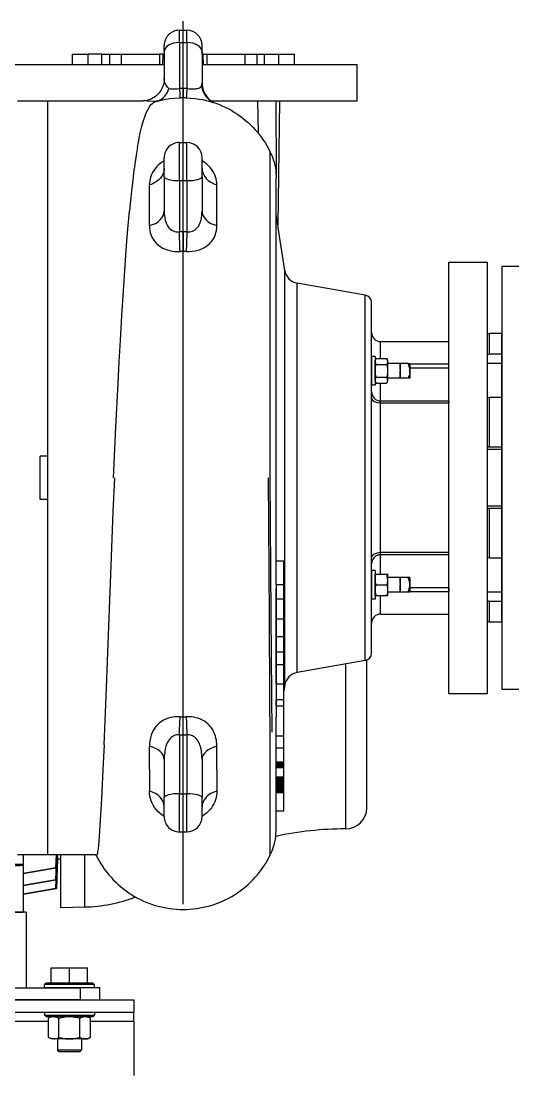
# Model space of a CAD drawing. Header units: metres. Extents: x 0 to 63075, y 0 to 44550.
# Drawn here: x 36518 to 36843, y 29824 to 30519 of the extents above; entities that cross this region are included whole.
import ezdxf

# ---------------------------------------------------------------- set-up
doc = ezdxf.new("R2010")
doc.units = ezdxf.units.M
doc.header["$LTSCALE"] = 75
doc.layers.add('SDM', color=7, linetype='Continuous')
doc.layers.add('SL1', color=8, linetype='Continuous')

# ---------------------------------------------------------------- blocks, each defined once
blk = doc.blocks.new('A$C24fbfe94')
at = {"layer": 'SL1', "ltscale": 100}
blk.add_line((3249.68, 553.07), (3249.68, 1136.64), dxfattribs=at)
at = {"layer": 'SL1'}
for p, q in [((3247.18, 1122.43), (3247.18, 1130.54)), ((3247.18, 1130.54), (3252.18, 1130.54)), ((3252.18, 1122.43), (3252.18, 1130.54)), ((3237.18, 1116.48), (3237.18, 1120.54)), ((3247.18, 1122.43), (3252.18, 1122.43)), ((3247.18, 1122.43), (3247.18, 1091.96)), ((3252.18, 1122.43), (3252.18, 1091.96)), ((3262.18, 1114.52), (3262.18, 1120.54)), ((3176.32, 1114.82), (3176.32, 1107.82)), ((3176.32, 1114.82), (3186.78, 1114.82)), ((3186.78, 1114.82), (3186.78, 1107.82)), ((3196.01, 1114.82), (3186.78, 1114.82)), ((3195.87, 1107.8), (3196.01, 1114.82)), ((3196.01, 1114.82), (3201.07, 1114.82)), ((3201.07, 1114.82), (3200.95, 1107.8)), ((3201.07, 1114.82), (3211.07, 1114.82)), ((3208.84, 1114.82), (3208.84, 1107.82)), ((3208.84, 1114.82), (3234.09, 1114.82)), ((3234.09, 1114.82), (3234.09, 1107.82)), ((3236.38, 1114.82), (3234.09, 1114.82)), ((3236.34, 1107.8), (3236.38, 1114.82)), ((3236.38, 1114.82), (3237.18, 1114.82)), ((3237.18, 1116.48), (3237.18, 1098.62)), ((3262.18, 1116.48), (3262.18, 1095.75)), ((3262.18, 1114.82), (3262.99, 1114.82)), ((3262.99, 1114.82), (3265.28, 1114.82)), ((3263.03, 1107.8), (3262.99, 1114.82)), ((3265.28, 1114.82), (3265.28, 1107.82)), ((3265.28, 1114.82), (3290.53, 1114.82)), ((3290.53, 1114.82), (3290.53, 1107.82)), ((3290.53, 1114.82), (3298.3, 1114.82)), ((3298.3, 1114.82), (3303.36, 1114.82)), ((3298.3, 1114.82), (3298.41, 1107.8)), ((3303.36, 1114.82), (3312.58, 1114.82)), ((3303.5, 1107.8), (3303.36, 1114.82)), ((3312.58, 1114.82), (3323.05, 1114.82)), ((3312.58, 1114.82), (3312.58, 1107.82)), ((3323.05, 1114.82), (3323.05, 1107.82)), ((3323.05, 1114.82), (3323.05, 1107.82)), ((3237.18, 1107.8), (3134.68, 1107.8)), ((3176.32, 1107.82), (3176.33, 1107.8)), ((3176.32, 1107.82), (3186.78, 1107.82)), ((3186.78, 1107.82), (3186.79, 1107.8)), ((3208.84, 1107.82), (3208.84, 1107.8)), ((3208.84, 1107.82), (3234.09, 1107.82)), ((3234.09, 1107.82), (3234.09, 1107.8)), ((3364.68, 1107.8), (3262.18, 1107.8)), ((3265.28, 1107.82), (3265.28, 1107.8)), ((3265.28, 1107.82), (3290.53, 1107.82)), ((3290.53, 1107.82), (3290.53, 1107.8)), ((3312.58, 1107.82), (3323.05, 1107.82)), ((3312.58, 1107.82), (3312.58, 1107.8)), ((3323.05, 1107.82), (3323.04, 1107.8)), ((3323.05, 1107.82), (3323.04, 1107.8)), ((3364.68, 1083.8), (3364.68, 1107.8)), ((3249.68, 1092), (3249.68, 1085.93)), ((3140.18, 1083.82), (3160.18, 1083.82)), ((3160.18, 1053.34), (3160.18, 1083.82)), ((3160.18, 1053.34), (3160.18, 1083.82)), ((3160.18, 1083.82), (3223.6, 1083.82)), ((3231.81, 1083.5), (3232.83, 1083.8)), ((3364.68, 1083.8), (3268.17, 1083.8)), ((3298.81, 1083.8), (3299.16, 1062.68)), ((3311, 1083.8), (3311.06, 1035.71)), ((3313.28, 1083.8), (3312.2, 1002.08)), ((3160.18, 849.11), (3160.18, 1053.34)), ((3160.18, 585.82), (3160.18, 1053.34)), ((3247.18, 1031.17), (3247.18, 1056.35)), ((3247.18, 1056.35), (3252.18, 1056.35)), ((3252.18, 1031.17), (3252.18, 1056.35)), ((3307.28, 992.79), (3307.28, 1049.99)), ((3237.18, 1036.35), (3237.18, 1046.35)), ((3262.18, 1036.35), (3262.18, 1046.35)), ((3262.18, 1036.35), (3262.18, 1046)), ((3237.18, 1039.38), (3237.18, 1039.38)), ((3237.18, 1033.76), (3237.18, 1036.35)), ((3262.18, 1039.38), (3262.18, 1039.38)), ((3262.18, 1033.76), (3262.18, 1036.35)), ((3262.18, 1033.76), (3262.18, 1036.35)), ((3237.18, 1033.76), (3237.18, 1011.02)), ((3247.18, 1031.17), (3252.18, 1031.17)), ((3247.18, 1031.17), (3247.18, 997.36)), ((3252.18, 1031.17), (3252.18, 997.36)), ((3262.18, 1033.76), (3262.18, 1011.02)), ((3311.18, 980.77), (3311.18, 1033.01)), ((3227.4, 1015.48), (3227.4, 1028.32)), ((3271.97, 1015.48), (3271.97, 1028.32)), ((3227.4, 1001.44), (3227.4, 1015.48)), ((3271.97, 1001.44), (3271.97, 1015.48)), ((3311.4, 1007.32), (3311.18, 1008.76)), ((3316.8, 971.84), (3311.4, 1007.32)), ((3249.68, 997.41), (3249.68, 984.44)), ((3307.28, 834.82), (3307.28, 992.79)), ((3311.18, 834.82), (3311.18, 980.77)), ((3425.31, 834.82), (3425.31, 977.32)), ((3425.31, 977.32), (3450.81, 977.32)), ((3450.81, 834.82), (3450.81, 977.32)), ((3316.8, 955.07), (3316.8, 971.84)), ((3324.95, 947.75), (3324.95, 963.5)), ((3370.05, 955.55), (3324.95, 963.5)), ((3316.8, 697.8), (3316.8, 955.07)), ((3370.05, 940.77), (3370.05, 955.55)), ((3324.95, 706.14), (3324.95, 947.75)), ((3374.18, 936.45), (3374.18, 950.62)), ((3370.05, 714.09), (3370.05, 940.77)), ((3374.18, 719.02), (3374.18, 936.45)), ((3380.18, 913.8), (3380.18, 924.82)), ((3380.18, 924.82), (3425.31, 924.82)), ((3452.18, 930.19), (3450.81, 929.7)), ((3452.18, 930.19), (3450.81, 929.7)), ((3460.18, 930.19), (3452.18, 930.19)), ((3452.18, 916.59), (3452.18, 930.19)), ((3460.18, 930.19), (3452.18, 930.19)), ((3460.18, 916.59), (3460.18, 930.19)), ((3376.48, 915.06), (3374.18, 915.06)), ((3374.18, 915.06), (3374.18, 896.01)), ((3376.48, 915.06), (3376.48, 896.01)), ((3376.48, 911.78), (3376.5, 911.8)), ((3376.48, 898.41), (3376.48, 911.78)), ((3377.13, 913.77), (3384.17, 913.77)), ((3380.18, 913.77), (3380.18, 913.8)), ((3384.82, 911.78), (3384.81, 911.8)), ((3384.82, 899.28), (3384.82, 912.65)), ((3452.18, 916.59), (3450.81, 916.17)), ((3460.18, 916.59), (3452.18, 916.59)), ((3460.18, 910.3), (3460.18, 916.59)), ((3377.13, 909.65), (3384.17, 909.65)), ((3393.03, 910.29), (3384.82, 910.29)), ((3393.03, 910.29), (3393.03, 905.53)), ((3393.13, 910.29), (3393.03, 910.29)), ((3393.03, 905.53), (3393.03, 900.77)), ((3393.13, 906.51), (3393.13, 910.29)), ((3398.33, 910.29), (3393.13, 910.29)), ((3393.13, 900.77), (3393.13, 904.55)), ((3398.33, 910.29), (3399.47, 910.29)), ((3399.48, 910.27), (3399.47, 910.29)), ((3399.48, 910.27), (3399.48, 904.2)), ((3425.18, 910.02), (3399.48, 910.02)), ((3425.18, 907.26), (3399.48, 907.26)), ((3399.48, 904.2), (3399.48, 900.8)), ((3425.31, 910.02), (3425.18, 910.02)), ((3425.18, 907.26), (3425.18, 910.02)), ((3425.18, 899.9), (3425.18, 907.26)), ((3425.31, 907.25), (3425.18, 907.26)), ((3460.18, 910.3), (3450.81, 910.3)), ((3460.18, 887.72), (3460.18, 910.3)), ((3376.48, 899.28), (3376.5, 899.27)), ((3377.13, 901.41), (3384.17, 901.41)), ((3377.13, 897.29), (3384.17, 897.29)), ((3380.18, 885.62), (3380.18, 897.29)), ((3384.82, 899.28), (3384.81, 899.27)), ((3393.03, 900.77), (3384.82, 900.77)), ((3393.13, 900.77), (3393.03, 900.77)), ((3398.33, 900.77), (3393.13, 900.77)), ((3399.47, 900.77), (3398.33, 900.77)), ((3399.48, 900.8), (3399.47, 900.77)), ((3425.18, 885.62), (3425.18, 899.9)), ((3376.48, 896.01), (3374.18, 896.01)), ((3380.18, 884.26), (3380.18, 885.62)), ((3380.18, 885.62), (3425.18, 885.62)), ((3380.18, 884.26), (3425.18, 884.26)), ((3380.18, 785.38), (3380.18, 884.26)), ((3425.18, 885.62), (3425.18, 884.26)), ((3425.18, 885.62), (3425.31, 885.62)), ((3425.18, 884.26), (3425.31, 884.27)), ((3452.18, 887.92), (3450.81, 887.65)), ((3452.18, 855.09), (3452.18, 887.92)), ((3460.18, 887.92), (3452.18, 887.92)), ((3460.18, 739.45), (3460.18, 887.92)), ((3452.18, 855.09), (3450.81, 854.99)), ((3460.18, 855.09), (3452.18, 855.09)), ((3155.18, 834.82), (3155.18, 849.11)), ((3160.18, 849.11), (3155.18, 849.11)), ((3460.18, 853.53), (3450.81, 853.53)), ((3155.18, 820.53), (3155.18, 834.82)), ((3311.1, 764.54), (3311.04, 834.82)), ((3311.18, 765.9), (3311.18, 834.82)), ((3425.31, 692.32), (3425.31, 834.82)), ((3450.81, 692.32), (3450.81, 834.82)), ((3160.18, 820.53), (3155.18, 820.53)), ((3160.18, 585.82), (3160.18, 820.53)), ((3460.18, 816.11), (3450.81, 816.11)), ((3452.18, 814.55), (3450.81, 814.65)), ((3452.18, 781.72), (3452.18, 814.55)), ((3460.18, 814.55), (3452.18, 814.55)), ((3311.18, 780.07), (3316.18, 780.07)), ((3316.18, 764.42), (3316.18, 780.07)), ((3425.18, 785.38), (3380.18, 785.38)), ((3380.18, 784.02), (3380.18, 785.38)), ((3380.18, 783.3), (3380.18, 784.02)), ((3425.18, 784.02), (3380.18, 784.02)), ((3380.18, 771.25), (3380.18, 783.3)), ((3425.31, 785.37), (3425.18, 785.38)), ((3425.18, 784.02), (3425.18, 785.38)), ((3425.18, 783.3), (3425.18, 784.02)), ((3425.31, 784.02), (3425.18, 784.02)), ((3425.18, 762.38), (3425.18, 783.3)), ((3452.18, 781.72), (3450.81, 781.99)), ((3460.18, 781.72), (3452.18, 781.72)), ((3374.18, 773.63), (3374.18, 764.11)), ((3376.48, 773.63), (3374.18, 773.63)), ((3376.48, 773.63), (3376.48, 764.11)), ((3376.48, 771.23), (3376.49, 771.25)), ((3376.48, 760.7), (3376.48, 771.23)), ((3376.49, 771.25), (3377.13, 771.25)), ((3377.13, 771.25), (3384.17, 771.25)), ((3384.17, 771.25), (3384.81, 771.25)), ((3384.82, 771.23), (3384.81, 771.25)), ((3384.82, 767.52), (3384.82, 771.23)), ((3393.03, 768.87), (3384.82, 768.87)), ((3384.82, 756.99), (3384.82, 767.52)), ((3393.03, 768.87), (3393.03, 764.11)), ((3393.13, 768.87), (3393.03, 768.87)), ((3393.13, 765.09), (3393.13, 768.87)), ((3398.33, 768.87), (3393.13, 768.87)), ((3399.35, 768.87), (3398.33, 768.87)), ((3399.35, 768.87), (3399.47, 768.87)), ((3399.48, 768.84), (3399.47, 768.87)), ((3399.48, 768.84), (3399.48, 768.65)), ((3399.48, 768.65), (3399.48, 759.37)), ((3311.08, 764.42), (3311.1, 764.54)), ((3311.08, 764.42), (3311.1, 761.61)), ((3311.08, 764.42), (3316.18, 764.42)), ((3316.18, 754.93), (3316.18, 764.42)), ((3374.18, 764.11), (3374.18, 754.58)), ((3376.48, 764.11), (3376.48, 754.58)), ((3376.48, 756.99), (3376.48, 760.7)), ((3377.13, 764.11), (3384.17, 764.11)), ((3393.03, 759.35), (3384.82, 759.35)), ((3393.03, 764.11), (3393.03, 759.35)), ((3393.13, 759.35), (3393.03, 759.35)), ((3393.13, 759.35), (3393.13, 763.13)), ((3398.33, 759.35), (3393.13, 759.35)), ((3399.47, 759.35), (3398.33, 759.35)), ((3399.48, 759.37), (3399.47, 759.35)), ((3399.48, 762.38), (3425.18, 762.38)), ((3399.48, 759.62), (3425.18, 759.62)), ((3425.18, 762.38), (3425.31, 762.39)), ((3425.18, 762.38), (3425.18, 759.62)), ((3425.18, 759.62), (3425.31, 759.62)), ((3460.18, 759.34), (3450.81, 759.34)), ((3311.13, 754.93), (3316.18, 754.93)), ((3311.18, 744.42), (3311.18, 754.93)), ((3316.18, 741.7), (3316.18, 754.93)), ((3376.48, 754.58), (3374.18, 754.58)), ((3376.48, 756.99), (3376.49, 756.97)), ((3376.49, 756.97), (3377.13, 756.97)), ((3377.13, 756.97), (3384.17, 756.97)), ((3380.18, 744.82), (3380.18, 756.97)), ((3384.17, 756.97), (3384.81, 756.97)), ((3384.82, 756.99), (3384.81, 756.97)), ((3452.18, 753.05), (3450.81, 753.47)), ((3452.18, 739.45), (3452.18, 753.05)), ((3460.18, 753.05), (3452.18, 753.05)), ((3460.18, 739.45), (3460.18, 753.05)), ((3380.18, 744.82), (3425.31, 744.82)), ((3311.15, 741.7), (3316.18, 741.7)), ((3316.18, 719.77), (3316.18, 742.95)), ((3316.18, 730.05), (3316.18, 741.7)), ((3452.18, 739.45), (3450.81, 739.94)), ((3460.18, 739.45), (3452.18, 739.45)), ((3311.14, 730.05), (3316.18, 730.05)), ((3311.18, 721.06), (3311.18, 730.05)), ((3311.17, 719.77), (3316.18, 719.77)), ((3316.18, 719.77), (3316.18, 719.91)), ((3316.18, 711.4), (3316.18, 719.77)), ((3311.18, 700.04), (3311.18, 711.4)), ((3311.18, 711.4), (3316.18, 711.4)), ((3316.18, 684.17), (3316.18, 713.21)), ((3316.18, 698.64), (3316.18, 711.4)), ((3370.05, 714.09), (3324.95, 706.14)), ((3357.05, 711.8), (3357.05, 602.82)), ((3371.05, 616.82), (3371.05, 714.38)), ((3311.18, 698.64), (3311.18, 700.04)), ((3311.18, 698.64), (3311.18, 688.38)), ((3311.18, 698.64), (3316.18, 698.64)), ((3316.18, 688.38), (3316.18, 698.64)), ((3316.8, 697.8), (3316.18, 693.74)), ((3311.18, 684.75), (3311.18, 688.38)), ((3311.18, 688.38), (3316.18, 688.38)), ((3316.18, 678), (3316.18, 689.91)), ((3316.18, 656.48), (3316.18, 688.38)), ((3425.31, 692.32), (3450.81, 692.32)), ((3311.18, 684.17), (3311.18, 684.75)), ((3311.18, 684.17), (3311.18, 679.16)), ((3311.18, 684.17), (3316.18, 684.17)), ((3316.18, 664.27), (3316.18, 684.17)), ((3249.68, 664.91), (3249.68, 676.93)), ((3311.18, 679.16), (3311.18, 676.85)), ((3311.18, 602.92), (3311.18, 676.85)), ((3247.18, 664.96), (3247.18, 626.1)), ((3252.18, 664.96), (3252.18, 626.1)), ((3307.28, 585.92), (3307.28, 664.83)), ((3311.18, 664.27), (3316.18, 664.27)), ((3316.18, 664.08), (3316.18, 664.27)), ((3316.18, 663.22), (3316.18, 664.08)), ((3316.18, 662.28), (3316.18, 663.22)), ((3316.18, 661.28), (3316.18, 662.28)), ((3316.18, 660.5), (3316.18, 661.28)), ((3316.18, 659.74), (3316.18, 660.5)), ((3227.4, 642.14), (3227.4, 657.44)), ((3271.97, 642.14), (3271.96, 657.44)), ((3311.18, 656.48), (3316.18, 656.48)), ((3316.18, 658.98), (3316.18, 659.74)), ((3316.18, 658.24), (3316.18, 658.98)), ((3316.18, 657.5), (3316.18, 658.24)), ((3316.18, 656.78), (3316.18, 657.5)), ((3316.18, 656.06), (3316.18, 656.78)), ((3316.18, 647.18), (3316.18, 656.48)), ((3316.18, 655.35), (3316.18, 656.06)), ((3316.18, 654.66), (3316.18, 655.35)), ((3316.18, 653.97), (3316.18, 654.66)), ((3316.18, 653.29), (3316.18, 653.97)), ((3237.18, 648.69), (3237.18, 623.51)), ((3262.18, 648.69), (3262.18, 623.51)), ((3311.18, 647.18), (3316.18, 647.18)), ((3311.18, 646.73), (3316.18, 646.73)), ((3316.18, 652.61), (3316.18, 653.29)), ((3316.18, 651.93), (3316.18, 652.61)), ((3316.18, 651.26), (3316.18, 651.93)), ((3316.18, 650.59), (3316.18, 651.26)), ((3316.18, 649.91), (3316.18, 650.59)), ((3316.18, 649.24), (3316.18, 649.91)), ((3316.18, 648.58), (3316.18, 649.24)), ((3316.18, 647.91), (3316.18, 648.58)), ((3316.18, 647.25), (3316.18, 647.91)), ((3316.18, 646.96), (3316.18, 647.25)), ((3316.18, 646.73), (3316.18, 647.18)), ((3316.18, 646.67), (3316.18, 646.96)), ((3316.18, 646.31), (3316.18, 646.73)), ((3316.18, 646.38), (3316.18, 646.67)), ((3227.4, 642.14), (3227.4, 627.79)), ((3271.97, 642.14), (3271.97, 627.79)), ((3311.18, 646.31), (3316.18, 646.31)), ((3311.18, 645.92), (3316.18, 645.92)), ((3311.18, 645.55), (3316.18, 645.55)), ((3311.18, 645.22), (3316.18, 645.22)), ((3311.18, 644.91), (3316.18, 644.91)), ((3311.18, 644.64), (3316.18, 644.64)), ((3311.18, 644.39), (3316.18, 644.39)), ((3311.18, 644.17), (3316.18, 644.17)), ((3311.18, 643.98), (3316.18, 643.98)), ((3311.18, 643.82), (3316.18, 643.82)), ((3311.18, 643.68), (3316.18, 643.68)), ((3311.18, 643.56), (3316.18, 643.56)), ((3311.18, 643.46), (3316.18, 643.46)), ((3311.18, 643.39), (3316.18, 643.39)), ((3311.18, 643.34), (3316.18, 643.34)), ((3311.18, 643.31), (3316.18, 643.31)), ((3311.18, 643.3), (3316.18, 643.3)), ((3316.18, 646.28), (3316.18, 646.38)), ((3316.18, 645.92), (3316.18, 646.31)), ((3316.18, 637.31), (3316.18, 646.28)), ((3316.18, 645.55), (3316.18, 645.92)), ((3316.18, 645.22), (3316.18, 645.55)), ((3316.18, 644.91), (3316.18, 645.22)), ((3316.18, 644.64), (3316.18, 644.91)), ((3316.18, 644.39), (3316.18, 644.64)), ((3316.18, 644.17), (3316.18, 644.39)), ((3316.18, 643.98), (3316.18, 644.17)), ((3316.18, 643.82), (3316.18, 643.98)), ((3316.18, 643.68), (3316.18, 643.82)), ((3316.18, 643.56), (3316.18, 643.68)), ((3316.18, 643.46), (3316.18, 643.56)), ((3316.18, 643.39), (3316.18, 643.46)), ((3316.18, 643.34), (3316.18, 643.39)), ((3316.18, 643.31), (3316.18, 643.34)), ((3316.18, 643.3), (3316.18, 643.31)), ((3311.18, 637.31), (3316.18, 637.31)), ((3311.18, 636.83), (3316.18, 636.83)), ((3311.18, 636.36), (3316.18, 636.36)), ((3311.18, 635.9), (3316.18, 635.9)), ((3311.18, 635.44), (3316.18, 635.44)), ((3311.18, 634.98), (3316.18, 634.98)), ((3311.18, 634.53), (3316.18, 634.53)), ((3311.18, 634.09), (3316.18, 634.09)), ((3311.18, 633.65), (3316.18, 633.65)), ((3311.18, 633.22), (3316.18, 633.22)), ((3311.18, 632.79), (3316.18, 632.79)), ((3316.18, 636.83), (3316.18, 637.31)), ((3316.18, 636.36), (3316.18, 636.83)), ((3316.18, 635.9), (3316.18, 636.36)), ((3316.18, 635.44), (3316.18, 635.9)), ((3316.18, 634.98), (3316.18, 635.44)), ((3316.18, 634.53), (3316.18, 634.98)), ((3316.18, 634.09), (3316.18, 634.53)), ((3316.18, 633.65), (3316.18, 634.09)), ((3316.18, 633.22), (3316.18, 633.65)), ((3316.18, 632.79), (3316.18, 633.22)), ((3316.18, 632.37), (3316.18, 632.79)), ((3247.18, 626.1), (3252.18, 626.1)), ((3247.18, 600.92), (3247.18, 626.1)), ((3252.18, 600.92), (3252.18, 626.1)), ((3311.18, 632.37), (3316.18, 632.37)), ((3311.18, 631.96), (3316.18, 631.96)), ((3311.18, 631.55), (3316.18, 631.55)), ((3311.18, 631.15), (3316.18, 631.15)), ((3311.18, 630.76), (3316.18, 630.76)), ((3311.18, 630.38), (3316.18, 630.38)), ((3311.18, 630), (3316.18, 630)), ((3311.18, 629.63), (3316.18, 629.63)), ((3311.18, 629.27), (3316.18, 629.27)), ((3311.18, 628.92), (3316.18, 628.92)), ((3311.18, 628.36), (3316.18, 628.36)), ((3311.18, 627.89), (3316.18, 627.89)), ((3311.18, 627.52), (3316.18, 627.52)), ((3311.18, 627.24), (3316.18, 627.24)), ((3311.18, 627.06), (3316.18, 627.06)), ((3311.18, 626.97), (3316.18, 626.97)), ((3316.18, 631.96), (3316.18, 632.37)), ((3316.18, 631.55), (3316.18, 631.96)), ((3316.18, 631.15), (3316.18, 631.55)), ((3316.18, 630.76), (3316.18, 631.15)), ((3316.18, 630.38), (3316.18, 630.76)), ((3316.18, 630), (3316.18, 630.38)), ((3316.18, 629.63), (3316.18, 630)), ((3316.18, 629.27), (3316.18, 629.63)), ((3316.18, 628.92), (3316.18, 629.27)), ((3316.18, 628.36), (3316.18, 628.92)), ((3316.18, 627.89), (3316.18, 628.36)), ((3316.18, 627.52), (3316.18, 627.89)), ((3316.18, 627.24), (3316.18, 627.52)), ((3316.18, 627.06), (3316.18, 627.24)), ((3316.18, 626.97), (3316.18, 627.06)), ((3316.18, 614.73), (3316.18, 626.97)), ((3237.18, 620.92), (3237.18, 623.51)), ((3237.18, 610.92), (3237.18, 620.92)), ((3262.18, 620.92), (3262.18, 624.44)), ((3262.18, 620.92), (3262.18, 623.51)), ((3262.18, 611.26), (3262.18, 620.92)), ((3262.18, 610.92), (3262.18, 620.92)), ((3311.18, 614.73), (3316.18, 614.73)), ((3247.18, 600.92), (3252.18, 600.92)), ((3140.18, 585.82), (3160.18, 585.82)), ((3144.08, 585.82), (3144.08, 579.4)), ((3160.18, 585.82), (3191.51, 585.82)), ((3165.86, 585.82), (3165.59, 577.2)), ((3166.14, 585.82), (3165.61, 569.26)), ((3165.66, 577.18), (3165.94, 585.82)), ((3165.66, 569.24), (3166.21, 585.82)), ((3165.67, 563.46), (3166.43, 585.82)), ((3166.53, 585.82), (3165.78, 563.47)), ((3165.8, 563.46), (3166.58, 585.82)), ((3166.58, 584.11), (3165.87, 563.47)), ((3166.52, 584.11), (3166.58, 584.11)), ((3166.58, 584.11), (3166.58, 583.47)), ((3168.58, 585.82), (3168.58, 550.82)), ((3184.56, 585.82), (3184.56, 551.24)), ((3307.28, 585.69), (3307.28, 585.92)), ((3144.08, 579.4), (3130.08, 579.4)), ((3144.08, 579.4), (3144.08, 579.01)), ((3144.08, 579.01), (3144.08, 547.82)), ((3165.59, 577.2), (3144.08, 573.4)), ((3144.08, 573.37), (3165.66, 577.18)), ((3144.08, 573.38), (3165.66, 577.18)), ((3165.66, 577.18), (3165.59, 577.2)), ((3165.89, 563.46), (3166.58, 583.47)), ((3166.58, 582.85), (3165.91, 563.47)), ((3165.91, 563.46), (3166.58, 582.85)), ((3166.58, 582.82), (3165.91, 563.47)), ((3166.56, 582.85), (3166.58, 582.85)), ((3166.58, 582.85), (3166.58, 582.82)), ((3168.58, 582.82), (3166.58, 582.82)), ((3165.61, 569.26), (3144.08, 565.46)), ((3144.08, 565.44), (3165.66, 569.24)), ((3165.62, 563.48), (3144.08, 559.67)), ((3165.78, 563.47), (3144.08, 559.64)), ((3165.87, 563.47), (3144.08, 559.63)), ((3165.91, 563.47), (3144.08, 559.62)), ((3144.08, 559.62), (3165.91, 563.47)), ((3165.91, 563.47), (3144.08, 559.62)), ((3144.08, 559.62), (3165.91, 563.47)), ((3144.08, 559.66), (3165.67, 563.46)), ((3144.08, 559.63), (3165.8, 563.46)), ((3144.08, 559.62), (3165.89, 563.46)), ((3165.61, 569.26), (3165.66, 569.24)), ((3165.62, 563.48), (3165.67, 563.46)), ((3165.78, 563.47), (3165.8, 563.46)), ((3165.87, 563.47), (3165.89, 563.46)), ((3168.58, 550.82), (3184.56, 551.24)), ((3146.08, 547.82), (3096.08, 547.82)), ((3114.08, 547.82), (3144.08, 547.82)), ((3146.08, 547.82), (3146.08, 497.82)), ((3162.58, 511.12), (3174.58, 511.12)), ((3162.58, 500.82), (3162.58, 511.12)), ((3174.58, 511.12), (3186.58, 511.12)), ((3174.58, 500.82), (3174.58, 511.12)), ((3186.58, 500.82), (3186.58, 511.12)), ((3159.21, 500.82), (3158.08, 499.96)), ((3159.21, 500.82), (3158.08, 499.96)), ((3189.96, 500.82), (3159.21, 500.82)), ((3189.96, 500.82), (3191.08, 499.96)), ((3189.96, 500.82), (3191.08, 499.96)), ((3024.18, 497.82), (3181.88, 497.82)), ((3141.08, 497.82), (3146.08, 497.82)), ((3158.08, 497.82), (3158.08, 499.96)), ((3191.08, 499.96), (3158.08, 499.96)), ((3191.08, 497.82), (3158.08, 497.82)), ((3194.58, 497.82), (3181.88, 497.82)), ((3181.88, 489.82), (3181.88, 497.82)), ((3191.08, 497.82), (3191.08, 499.96)), ((3191.08, 497.82), (3191.08, 499.96)), ((3194.58, 489.82), (3194.58, 497.82)), ((3024.18, 489.82), (3217.18, 489.82)), ((3181.88, 489.82), (3024.18, 489.82)), ((3181.88, 489.82), (3194.58, 489.82)), ((3194.68, 489.82), (3194.58, 489.82)), ((3217.18, 489.82), (3217.18, 481.82)), ((3014.18, 481.82), (3217.18, 481.82)), ((3158.08, 481.82), (3158.08, 479.68)), ((3158.08, 479.68), (3190.37, 479.68)), ((3159.21, 478.82), (3158.08, 479.68)), ((3189.96, 478.82), (3191.08, 479.68)), ((3190.37, 479.68), (3191.08, 479.68)), ((3191.08, 481.82), (3191.08, 479.68)), ((3217.18, 475.82), (3217.18, 481.82)), ((3031.22, 475.82), (3160.73, 475.82)), ((3159.21, 478.82), (3189.29, 478.82)), ((3160.73, 465.1), (3160.73, 477.74)), ((3164.33, 478.81), (3164.34, 478.82)), ((3167.66, 465.1), (3167.66, 477.74)), ((3181.51, 465.1), (3181.51, 477.74)), ((3184.83, 478.81), (3184.83, 478.82)), ((3188.44, 465.1), (3188.44, 477.74)), ((3188.44, 475.82), (3217.18, 475.82)), ((3189.29, 478.82), (3189.96, 478.82)), ((3217.18, 475.82), (3217.18, 439.82)), ((3162.59, 464.02), (3160.73, 465.1)), ((3164.34, 464.02), (3162.59, 464.02)), ((3186.58, 464.02), (3164.34, 464.02)), ((3166.58, 464.02), (3166.58, 456.82)), ((3182.58, 464.02), (3182.58, 456.82)), ((3186.58, 464.02), (3188.44, 465.1)), ((3166.58, 456.82), (3174.58, 456.82)), ((3167.58, 455.82), (3166.58, 456.82)), ((3167.58, 455.82), (3174.58, 455.82)), ((3174.58, 456.82), (3182.58, 456.82)), ((3174.58, 455.82), (3181.58, 455.82)), ((3181.58, 455.82), (3182.58, 456.82))]:
    blk.add_line(p, q, dxfattribs=at)
for points in [[(3237.18, 1098.62), (3237.15, 1097.58), (3237.04, 1096.55), (3236.86, 1095.53), (3236.61, 1094.52), (3236.29, 1093.54), (3235.91, 1092.58), (3235.46, 1091.66), (3234.95, 1090.77), (3234.37, 1089.89), (3233.73, 1089.07), (3233.04, 1088.3), (3232.31, 1087.58), (3231.54, 1086.93), (3230.73, 1086.33), (3229.91, 1085.8), (3228.72, 1085.17), (3227.96, 1084.83), (3227.18, 1084.54), (3225.91, 1084.17), (3224.95, 1083.97), (3223.9, 1083.84), (3223.56, 1083.82)], [(3240.27, 1092.09), (3239.42, 1093.03), (3238.71, 1094.01), (3238.13, 1095.01), (3237.69, 1096.02), (3237.38, 1097.02), (3237.22, 1098), (3237.18, 1098.62)], [(3232.69, 1083.78), (3233.6, 1084.09), (3234.48, 1084.5), (3235.33, 1085), (3236.13, 1085.6), (3236.63, 1086.04), (3237.11, 1086.52), (3237.57, 1087.04), (3238.02, 1087.6), (3238.7, 1088.61), (3239.3, 1089.7), (3239.82, 1090.85), (3240.27, 1092.09)], [(3232.83, 1083.8), (3233.74, 1084.1), (3234.61, 1084.51), (3235.45, 1085.02), (3236.25, 1085.61), (3236.75, 1086.06), (3237.22, 1086.54), (3237.68, 1087.06), (3238.11, 1087.61), (3238.77, 1088.62), (3239.35, 1089.7), (3239.85, 1090.85), (3240.27, 1092.09)], [(3240.27, 1092.09), (3241.02, 1091.95), (3241.85, 1091.86), (3242.74, 1091.81), (3243.67, 1091.8), (3245.63, 1091.85), (3247.18, 1091.96)], [(3247.18, 1091.96), (3247.43, 1087.87), (3247.55, 1086.53), (3247.62, 1085.99), (3247.65, 1085.91), (3247.66, 1085.89)], [(3252.18, 1091.96), (3251.94, 1087.87), (3251.82, 1086.53), (3251.74, 1085.99), (3251.72, 1085.91), (3251.71, 1085.89)], [(3252.18, 1091.96), (3253.67, 1091.86), (3255.13, 1091.8), (3256.33, 1091.8), (3257.46, 1091.86), (3258.15, 1091.93), (3258.79, 1092.02), (3259.38, 1092.16), (3259.92, 1092.32), (3260.55, 1092.6), (3261.08, 1092.95), (3261.5, 1093.35), (3261.84, 1093.88)], [(3261.84, 1093.88), (3262.09, 1092.52), (3262.45, 1091.2), (3262.94, 1089.92), (3263.54, 1088.7), (3264.25, 1087.53), (3265.06, 1086.44), (3265.97, 1085.44), (3266.96, 1084.53), (3268.03, 1083.72), (3269.17, 1083.02)], [(3261.84, 1093.88), (3262.08, 1092.52), (3262.44, 1091.2), (3262.91, 1089.92), (3263.51, 1088.7), (3264.21, 1087.53), (3265.02, 1086.44), (3265.93, 1085.44), (3266.92, 1084.53), (3268, 1083.73), (3269.14, 1083.03)], [(3262.18, 1095.75), (3262.2, 1094.97), (3262.27, 1094.19), (3262.37, 1093.42), (3262.51, 1092.65), (3262.69, 1091.89), (3262.91, 1091.15), (3263.17, 1090.42), (3263.46, 1089.7), (3263.8, 1089), (3264.17, 1088.31), (3264.57, 1087.65), (3265.48, 1086.4), (3266.48, 1085.27), (3267.46, 1084.36), (3268.39, 1083.64), (3269.54, 1082.9)], [(3232.83, 1083.8), (3235.29, 1084.39), (3238.02, 1084.93), (3240.93, 1085.36), (3244.26, 1085.7), (3247.66, 1085.89)], [(3251.71, 1085.89), (3254.58, 1085.74), (3257.42, 1085.48), (3260.18, 1085.12), (3262.59, 1084.7), (3264.84, 1084.22), (3266.87, 1083.7)], [(3219.54, 1053.34), (3220.08, 1056.34), (3220.63, 1059.21), (3221.4, 1062.83), (3222.2, 1066.19), (3223.03, 1069.29), (3223.54, 1070.99), (3224.06, 1072.6), (3224.78, 1074.58), (3225.53, 1076.38), (3226.31, 1077.99), (3227.13, 1079.42), (3227.98, 1080.65), (3228.42, 1081.19), (3228.87, 1081.68), (3229.72, 1082.44), (3230.16, 1082.76), (3230.62, 1083.04), (3231.07, 1083.27), (3231.54, 1083.46)], [(3231.54, 1083.46), (3225.98, 1083.75), (3223.6, 1083.82)], [(3266.87, 1083.7), (3269.14, 1083.03), (3271.38, 1082.27), (3273.6, 1081.42), (3275.78, 1080.5), (3277.8, 1079.55), (3279.8, 1078.53), (3281.76, 1077.45), (3283.67, 1076.29), (3285.55, 1075.07), (3287.38, 1073.78), (3289.17, 1072.43), (3290.91, 1071.02), (3292.59, 1069.55), (3294.23, 1068.02), (3295.81, 1066.44), (3297.33, 1064.8), (3298.8, 1063.11), (3300.21, 1061.37), (3301.55, 1059.58), (3302.83, 1057.74), (3304.04, 1055.86), (3305.19, 1053.94), (3306.27, 1051.98), (3307.28, 1049.99)], [(3219.54, 1053.34), (3218.65, 1047.91), (3217.81, 1042.13), (3216.99, 1036.02), (3216.41, 1031.25), (3215.84, 1026.31), (3214.76, 1015.99), (3214.26, 1010.92)], [(3307.28, 1049.99), (3307.9, 1048.66), (3308.46, 1047.31), (3308.98, 1045.94), (3309.43, 1044.55), (3309.74, 1043.48), (3310.26, 1041.33), (3310.6, 1039.68), (3310.86, 1037.98), (3311.01, 1036.25), (3311.16, 1033.9), (3311.18, 1032.72)], [(3237.18, 1044.27), (3235.77, 1043.39), (3234.46, 1042.41), (3233.25, 1041.36), (3232.14, 1040.23), (3231.15, 1039.04), (3230.27, 1037.8), (3229.52, 1036.53), (3228.88, 1035.23), (3228.34, 1033.85), (3227.92, 1032.46), (3227.63, 1031.07), (3227.46, 1029.69), (3227.4, 1028.32)], [(3271.97, 1028.32), (3271.91, 1029.64), (3271.75, 1030.97), (3271.48, 1032.3), (3271.1, 1033.64), (3270.6, 1034.97), (3270, 1036.24), (3269.3, 1037.48), (3268.48, 1038.69), (3267.55, 1039.87), (3266.51, 1040.99), (3265.19, 1042.18), (3264.48, 1042.75), (3263.74, 1043.28), (3262.98, 1043.79), (3262.19, 1044.26)], [(3237.18, 1039.37), (3237.11, 1038.21), (3236.89, 1037.07), (3236.54, 1035.96), (3236.05, 1034.88), (3235.44, 1033.86), (3234.68, 1032.86), (3233.81, 1031.93), (3232.84, 1031.08), (3231.78, 1030.32), (3230.65, 1029.64), (3229.61, 1029.13), (3228.52, 1028.69), (3227.4, 1028.32)], [(3203.76, 834.85), (3205.28, 868.42), (3206.68, 897.21), (3207.42, 911.43), (3208.19, 925.47), (3209.16, 942.15), (3210.19, 958.44), (3211.33, 975.19), (3212.56, 991.32), (3213.2, 999.11), (3214.26, 1010.92)], [(3237.18, 1011.02), (3237.25, 1008.98), (3237.35, 1007.95), (3237.48, 1006.94), (3237.65, 1006), (3237.86, 1005.07), (3238.22, 1003.88), (3238.66, 1002.74), (3239.19, 1001.68), (3239.82, 1000.71), (3240.51, 999.87), (3241.28, 999.13), (3242.13, 998.52), (3243.04, 998.03), (3244.03, 997.65), (3245.06, 997.42), (3246.12, 997.32), (3247.18, 997.36)], [(3252.18, 997.36), (3253.13, 997.32), (3254.06, 997.39), (3254.98, 997.56), (3255.88, 997.84), (3256.73, 998.22), (3257.59, 998.75), (3258.38, 999.39), (3259.1, 1000.14), (3259.74, 1000.99), (3260.31, 1001.92), (3260.8, 1002.95), (3261.2, 1004.04), (3261.53, 1005.19), (3261.73, 1006.08), (3261.89, 1006.99), (3262.02, 1007.98), (3262.11, 1008.98), (3262.18, 1011.02)], [(3227.4, 1001.44), (3227.42, 1000.53), (3227.48, 999.63), (3227.58, 998.77), (3227.72, 997.92), (3227.98, 996.77), (3228.31, 995.64), (3228.73, 994.53), (3229.05, 993.81), (3229.42, 993.11), (3229.81, 992.42), (3230.25, 991.76), (3230.89, 990.9), (3231.6, 990.09), (3232.37, 989.32), (3233.57, 988.31), (3234.89, 987.41), (3236.3, 986.63), (3237.8, 985.96), (3239.37, 985.41), (3240.97, 984.98), (3242.61, 984.67), (3244.28, 984.47), (3245.97, 984.38), (3247.66, 984.4)], [(3251.71, 984.4), (3253.69, 984.39), (3255.65, 984.52), (3257.59, 984.81), (3258.54, 985.01), (3259.48, 985.25), (3260.39, 985.53), (3261.29, 985.85), (3262.12, 986.19), (3262.93, 986.56), (3263.69, 986.95), (3264.42, 987.37), (3265.37, 988), (3266.26, 988.68), (3267.1, 989.41), (3268.07, 990.42), (3268.94, 991.5), (3269.69, 992.65), (3270.33, 993.84), (3270.86, 995.09), (3271.13, 995.85), (3271.36, 996.63), (3271.7, 998.21), (3271.9, 999.82), (3271.97, 1001.44)], [(3376.5, 911.8), (3376.57, 912.4), (3376.77, 913.04), (3377.13, 913.77)], [(3376.5, 911.8), (3376.54, 911.16), (3376.73, 910.48), (3377.13, 909.65)], [(3384.81, 911.8), (3384.73, 912.4), (3384.53, 913.04), (3384.17, 913.77)], [(3384.17, 913.77), (3384.52, 913.08), (3384.72, 912.46), (3384.8, 911.95), (3384.8, 911.46), (3384.72, 910.96), (3384.52, 910.34), (3384.17, 909.65)], [(3377.13, 901.41), (3376.78, 902.8), (3376.58, 904.04), (3376.5, 905.05), (3376.5, 906.03), (3376.59, 907.04), (3376.79, 908.27), (3377.13, 909.65)], [(3384.17, 909.65), (3384.52, 908.26), (3384.72, 907.02), (3384.8, 906.02), (3384.8, 905.03), (3384.72, 904.02), (3384.52, 902.8), (3384.17, 901.41)], [(3393.13, 906.51), (3393.11, 906.07), (3393.03, 905.53)], [(3393.13, 904.55), (3393.11, 904.99), (3393.03, 905.53)], [(3399.35, 904.13), (3399.46, 905.09), (3399.45, 906.01), (3399.35, 906.97), (3399.19, 907.74), (3398.94, 908.62), (3398.33, 910.29)], [(3399.35, 904.13), (3399.19, 903.35), (3398.94, 902.45), (3398.68, 901.68), (3398.33, 900.77)], [(3377.13, 897.29), (3376.78, 897.99), (3376.58, 898.6), (3376.5, 899.11), (3376.5, 899.6), (3376.59, 900.1), (3376.79, 900.72), (3377.13, 901.41)], [(3376.5, 899.27), (3376.57, 898.66), (3376.77, 898.02), (3377.13, 897.29)], [(3384.81, 899.27), (3384.76, 899.91), (3384.57, 900.58), (3384.17, 901.41)], [(3384.81, 899.27), (3384.73, 898.66), (3384.53, 898.02), (3384.17, 897.29)], [(3197.41, 658.45), (3198.51, 685.06), (3199.18, 701.71), (3200.54, 736.77), (3202.09, 776.61), (3203.53, 812.43), (3204.47, 834.82)], [(3307.28, 664.83), (3307.07, 689.74), (3306.67, 743.13), (3306.04, 834.82)], [(3308.43, 666.67), (3308.23, 691.35), (3307.86, 744.33), (3307.28, 834.82)], [(3377.13, 764.11), (3376.78, 765.32), (3376.58, 766.39), (3376.5, 767.26), (3376.5, 768.11), (3376.59, 768.98), (3376.79, 770.05), (3377.13, 771.25)], [(3384.81, 767.53), (3384.76, 768.64), (3384.57, 769.81), (3384.4, 770.5), (3384.17, 771.25)], [(3384.81, 767.53), (3384.73, 766.49), (3384.53, 765.38), (3384.17, 764.11)], [(3393.13, 765.09), (3393.11, 764.65), (3393.03, 764.11)], [(3398.33, 759.35), (3398.79, 760.56), (3399.09, 761.53), (3399.27, 762.29), (3399.39, 762.98), (3399.46, 763.84), (3399.45, 764.69), (3399.37, 765.41), (3399.22, 766.18), (3398.97, 767.1), (3398.59, 768.21), (3398.33, 768.87)], [(3376.5, 760.69), (3376.57, 761.73), (3376.77, 762.84), (3377.13, 764.11)], [(3376.5, 760.69), (3376.54, 759.58), (3376.73, 758.41), (3376.9, 757.72), (3377.13, 756.97)], [(3384.17, 764.11), (3384.52, 762.9), (3384.72, 761.83), (3384.8, 760.96), (3384.8, 760.11), (3384.72, 759.24), (3384.52, 758.17), (3384.17, 756.97)], [(3393.13, 763.13), (3393.11, 763.57), (3393.03, 764.11)], [(3247.66, 676.98), (3246.1, 676.99), (3244.56, 676.91), (3243.02, 676.71), (3241.51, 676.41), (3240.04, 676.01), (3239.2, 675.72), (3238.37, 675.39), (3237.57, 675.03), (3236.78, 674.64), (3235.78, 674.06), (3234.82, 673.41), (3233.92, 672.72), (3232.72, 671.62), (3231.65, 670.43), (3230.7, 669.16), (3229.88, 667.81), (3229.18, 666.4), (3228.83, 665.56), (3228.52, 664.7), (3228.25, 663.81), (3228.02, 662.91), (3227.67, 661.11), (3227.47, 659.28), (3227.4, 657.44)], [(3271.96, 657.44), (3271.94, 658.47), (3271.88, 659.49), (3271.79, 660.46), (3271.65, 661.43), (3271.39, 662.74), (3271.06, 664.03), (3270.64, 665.29), (3270, 666.81), (3269.23, 668.28), (3268.79, 668.98), (3268.31, 669.67), (3267.62, 670.55), (3266.87, 671.39), (3266.06, 672.19), (3264.94, 673.12), (3263.73, 673.96), (3262.44, 674.71), (3261.08, 675.36), (3259.66, 675.9), (3258.19, 676.33), (3256.6, 676.67), (3254.99, 676.89), (3253.35, 676.99), (3251.71, 676.98)], [(3247.18, 664.96), (3246.24, 665), (3245.3, 664.9), (3244.38, 664.68), (3243.49, 664.33), (3242.64, 663.85), (3241.82, 663.24), (3241.06, 662.5), (3240.37, 661.66), (3239.76, 660.72), (3239.2, 659.68), (3238.73, 658.57), (3238.33, 657.4), (3238.07, 656.49), (3237.85, 655.56), (3237.64, 654.5), (3237.48, 653.41), (3237.34, 652.23), (3237.25, 651.03), (3237.18, 648.69)], [(3262.18, 648.69), (3262.12, 651), (3262.03, 652.2), (3261.89, 653.38), (3261.74, 654.43), (3261.54, 655.46), (3261.11, 657.17), (3260.85, 658), (3260.55, 658.8), (3260.1, 659.82), (3259.58, 660.77), (3259, 661.66), (3258.25, 662.57), (3257.42, 663.35), (3256.97, 663.69), (3256.51, 663.99), (3255.88, 664.33), (3255.21, 664.61), (3254.53, 664.81), (3253.76, 664.95), (3252.97, 665), (3252.18, 664.96)], [(3197.41, 658.45), (3196.69, 642.02), (3195.98, 627.16), (3195.36, 615.33), (3194.75, 605.2), (3194.22, 597.75), (3193.96, 594.63), (3193.7, 591.94), (3193.45, 589.69), (3193.2, 587.89), (3193.02, 586.87), (3192.85, 586.1), (3192.67, 585.58), (3192.59, 585.41), (3192.5, 585.31), (3192.42, 585.27), (3192.41, 585.27)], [(3237.18, 611.09), (3235.69, 612.07), (3234.29, 613.16), (3233.01, 614.36), (3231.86, 615.65), (3230.83, 617.01), (3229.92, 618.45), (3229.16, 619.93), (3228.54, 621.43), (3228.05, 622.96), (3227.7, 624.49), (3227.49, 626.01), (3227.42, 626.9), (3227.4, 627.79)], [(3271.97, 627.79), (3271.91, 626.38), (3271.74, 624.96), (3271.46, 623.54), (3271.07, 622.12), (3270.55, 620.7), (3269.92, 619.34), (3269.18, 618), (3268.33, 616.71), (3267.36, 615.47), (3266.23, 614.24), (3264.98, 613.08), (3263.63, 612.03), (3262.18, 611.08)], [(3307.28, 585.69), (3307.9, 587.02), (3308.46, 588.37), (3308.98, 589.74), (3309.43, 591.13), (3309.74, 592.2), (3310.26, 594.35), (3310.6, 596), (3310.86, 597.69), (3311.02, 599.42), (3311.16, 601.75), (3311.18, 602.92)], [(3191.51, 585.82), (3191.83, 585.76), (3192.1, 585.59), (3192.18, 585.49)], [(3192.18, 585.49), (3192.28, 585.33), (3192.33, 585.29), (3192.41, 585.27)], [(3192.18, 585.49), (3193.17, 583.55), (3194.23, 581.64), (3195.35, 579.77), (3196.54, 577.93), (3197.82, 576.1), (3199.16, 574.31), (3200.57, 572.56), (3202.03, 570.87), (3203.56, 569.23), (3205.14, 567.65), (3206.77, 566.12), (3208.46, 564.65), (3210.2, 563.24), (3211.99, 561.89), (3213.82, 560.6), (3215.69, 559.38), (3217.61, 558.22), (3219.57, 557.14), (3221.56, 556.12), (3223.59, 555.17), (3225.65, 554.29), (3227.74, 553.49), (3229.86, 552.76), (3232, 552.1), (3234.16, 551.52), (3236.35, 551.02), (3238.54, 550.59), (3240.76, 550.24), (3242.98, 549.97), (3245.21, 549.77), (3247.44, 549.65), (3249.68, 549.61)], [(3249.68, 549.61), (3251.92, 549.65), (3254.16, 549.77), (3256.39, 549.97), (3258.61, 550.24), (3260.82, 550.59), (3263.02, 551.02), (3265.2, 551.52), (3267.37, 552.1), (3269.51, 552.76), (3271.63, 553.49), (3273.72, 554.29), (3275.78, 555.17), (3277.8, 556.12), (3279.8, 557.14), (3281.76, 558.22), (3283.67, 559.38), (3285.55, 560.6), (3287.38, 561.89), (3289.17, 563.24), (3290.91, 564.65), (3292.59, 566.12), (3294.23, 567.65), (3295.81, 569.23), (3297.33, 570.87), (3298.8, 572.56), (3300.21, 574.31), (3301.55, 576.1), (3302.83, 577.93), (3304.04, 579.81), (3305.19, 581.73), (3306.27, 583.69), (3307.28, 585.69)], [(3164.33, 478.81), (3163.7, 478.79), (3163.05, 478.69), (3162.38, 478.51), (3161.59, 478.19), (3160.73, 477.74)], [(3164.33, 478.81), (3165, 478.75), (3165.69, 478.6), (3166.41, 478.36), (3167.01, 478.09), (3167.66, 477.74)], [(3167.66, 477.74), (3169.22, 478.16), (3170.65, 478.45), (3172, 478.66), (3173.72, 478.8), (3175.41, 478.8), (3177.13, 478.66), (3178.49, 478.46), (3179.93, 478.16), (3181.51, 477.74)], [(3181.51, 477.74), (3182.3, 478.16), (3183.01, 478.45), (3183.68, 478.66), (3184.54, 478.8), (3185.39, 478.8), (3186.25, 478.66), (3186.93, 478.46), (3187.65, 478.16), (3188.44, 477.74)], [(3184.83, 478.81), (3185.47, 478.79), (3186.12, 478.69), (3186.79, 478.51), (3187.58, 478.19), (3188.44, 477.74)], [(3164.33, 464.03), (3163.7, 464.05), (3163.05, 464.15), (3162.38, 464.33), (3161.59, 464.65), (3160.73, 465.1)], [(3164.33, 464.03), (3165, 464.09), (3165.69, 464.24), (3166.41, 464.48), (3167.01, 464.75), (3167.66, 465.1)], [(3167.66, 465.1), (3169.22, 464.68), (3170.65, 464.39), (3172, 464.18), (3173.72, 464.04), (3175.41, 464.04), (3177.13, 464.18), (3178.49, 464.38), (3179.93, 464.68), (3181.51, 465.1)], [(3181.51, 465.1), (3182.3, 464.68), (3183.01, 464.39), (3183.68, 464.18), (3184.54, 464.04), (3185.39, 464.04), (3186.25, 464.18), (3186.93, 464.38), (3187.65, 464.68), (3188.44, 465.1)]]:
    blk.add_lwpolyline(points, dxfattribs=at)
blk.add_lwpolyline([(3477.66, 974.52), (3460.18, 974.52), (3460.18, 695.12), (3477.66, 695.12)], close=True, dxfattribs=at)
for centre, radius, start, end in [((3247.18, 1120.54), 10, 90, 180.00001), ((3252.18, 1120.54), 10, 0, 90), ((3249.68, 1014.84), 77.16, 89.99918, 91.85598), ((3249.68, 1014.79), 77.21, 88.14445, 90.00008), ((3249.68, 1023.61), 62.31, 89.99987, 91.86303), ((3249.68, 1023.61), 62.31, 88.13699, 90.0001), ((3255.75, 999.16), 87.7, 105.24479, 106.02668), ((3231.54, 1084.44), 0.977, 269.53251, 286.10086), ((3232.71, 1084.23), 0.451, 266.94657, 285.02716), ((3247.18, 1046.35), 10, 90, 180.00001), ((3252.18, 1046.35), 10, 0, 90), ((3249.68, 932.66), 64.75, 89.99909, 92.21197), ((1945.18, 943.15), 1303.13, 1.81382, 2.38417), ((3249.68, 932.62), 64.79, 87.78854, 89.99999), ((4554.19, 943.15), 1303.14, 177.61583, 178.18618), ((3249.68, 936.03), 48.41, 89.99948, 92.39778), ((3249.68, 936.01), 48.43, 87.60254, 89.99996), ((3326.69, 973.35), 10, 188.65255, 260), ((3369.18, 950.62), 5, 0, 80), ((3380.18, 930.82), 6, 180.00001, 270), ((3380.18, 891.62), 6, 179.99999, 270), ((3380.18, 778.02), 6, 90, 180.00001), ((3300.5, 765.9), 10.69, 352.68687, 359.98388), ((855.42, 747.56), 2455.72, 0.17184, 0.32786), ((339418.87, 1051.42), 336107.89, 180.0494046, 180.0638573), ((3203.96, 744.43), 107.22, 358.54026, 359.9927), ((3380.18, 738.82), 6, 90, 180.00001), ((-4585.3, 739.35), 7896.45, 359.932561, 0.017056), ((3264.76, 721.06), 46.42, 358.40452, 359.99853), ((-1749.27, 708.49), 5060.45, 0.03299, 0.12766), ((3369.18, 719.02), 5, 280, 360), ((3326.69, 696.29), 10, 100, 171.34745), ((1991.59, 720.62), 1256.83, 357.46179, 358.00975), ((3249.68, 721.67), 44.74, 267.40498, 269.9999), ((3249.68, 721.66), 44.73, 269.99946, 272.59542), ((4507.78, 720.62), 1256.83, 181.99024, 182.5382), ((3249.68, 725.61), 60.7, 267.63929, 269.99995), ((3249.69, 725.57), 60.66, 269.99906, 272.36126), ((3357.05, 616.82), 14, 270, 0), ((3247.18, 610.92), 10, 179.99999, 270), ((3252.18, 610.92), 10, 270, 360), ((3357.05, 382.82), 220, 90, 102.11492), ((-54561.39, 2486.04), 57759.02, 358.0924991, 358.1146765), ((3181.86, 654.32), 103.11, 271.50002, 290.68072)]:
    blk.add_arc(centre, radius, start, end, dxfattribs=at)
for centre, major_axis, ratio, start_param, end_param in [((3247.18, 1116.48), (10, 0), 0.594823, 1.570796, 3.141593), ((3252.18, 1116.48), (10, 0), 0.594823, 0, 1.570796), ((3251.43, 1101.58), (9.77, -8.74), 0.515877, 0.180124, 0.43267), ((3277.18, 1039.38), (15, 0), 0.786772, 3.141593, 4.357053), ((3247.18, 1033.76), (10, 0), 0.258819, 3.141593, 4.712389), ((3252.18, 1033.76), (10, 0), 0.258819, 4.712389, 6.283185), ((3222.18, 1011.02), (15, 0), 0.681474, 5.067728, 6.283185), ((3277.18, 1011.02), (15, 0), 0.681475, 3.141593, 4.357051), ((3380.18, 887.56), (-6, 0), 0.549384, 0, 1.570796), ((3380.18, 782.08), (-6, 0), 0.549384, 4.712389, 6.283185), ((3222.18, 648.69), (15, 0), 0.622177, 0, 1.215394), ((3277.18, 648.69), (15, 0), 0.622176, 1.926199, 3.141593), ((3222.18, 617.51), (15, 0), 0.731107, 0.000974, 1.215429), ((3247.18, 623.51), (10, 0), 0.258819, 1.570796, 3.141593), ((3252.18, 623.51), (10, 0), 0.258819, 0, 1.570796), ((3277.18, 617.51), (15, 0), 0.731107, 1.926159, 3.141584), ((3114.08, 579.01), (30, 0), 0.026213, 4.712389, 6.283185)]:
    blk.add_ellipse(centre, major_axis=major_axis, ratio=ratio, start_param=start_param, end_param=end_param, dxfattribs=at)

msp = doc.modelspace()

# ---------------------------------------------------------------- block references
at = {"layer": 'SDM'}
msp.add_blockref('A$C24fbfe94', (33375.01, 29382.2), dxfattribs=at)

doc.saveas('drawing.dxf')
